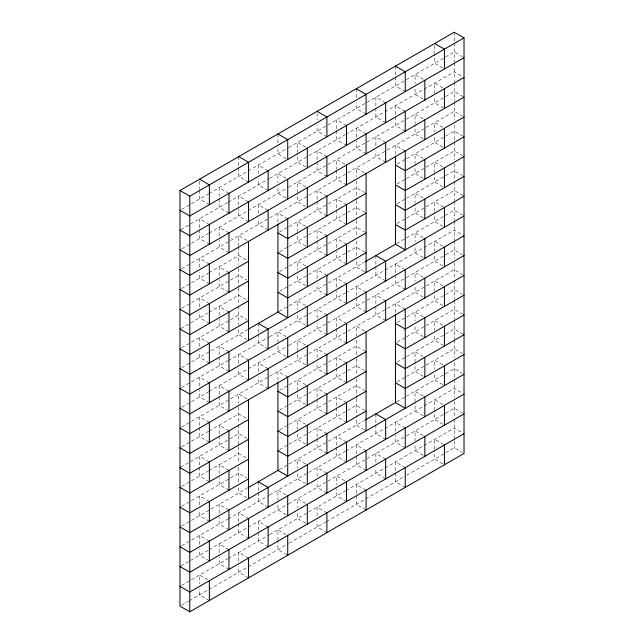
<?xml version="1.0" encoding="UTF-8"?>
<svg xmlns="http://www.w3.org/2000/svg" width="644" height="644" viewBox="0 0 644 644"><rect width="100%" height="100%" fill="white"/><g stroke="black" fill="none" stroke-linecap="round" stroke-linejoin="round"><path stroke-width="0.48" stroke-dasharray="3.22 2.42" d="M181.689 209.332L208.712 193.731M209.147 193.482L288.375 147.742M288.81 147.492L405.905 79.888M406.34 79.639L454.221 51.995L462.384 56.704M180.835 229.618L227.871 202.466M228.306 202.216L269.224 178.589M269.659 178.34L345.393 134.612M345.836 134.363L454.221 71.782L462.384 76.491M181.689 248.922L208.712 233.313M209.147 233.064L288.375 187.323M288.81 187.074L405.905 119.47M406.34 119.221L445.511 96.6M445.704 96.487L454.221 91.577L463.197 96.761M181.689 268.709L268.781 218.429M269.659 217.922L386.311 150.567M387.189 150.068L454.221 111.364L462.384 116.081M181.689 288.504L208.712 272.895M209.147 272.645L238.747 255.555L246.91 260.273M279.633 231.953L288.375 226.905M288.995 226.543L327.989 204.035M328.424 203.786L356.277 187.702L364.44 192.411M397.163 164.099L405.905 159.052M406.525 158.69L445.511 136.182M445.704 136.077L454.221 131.159L462.384 135.868M181.689 308.291L238.747 275.35L246.91 280.06M279.633 251.748L288.375 246.7M288.995 246.338L356.277 207.497L364.44 212.206M397.163 183.894L405.905 178.847M406.525 178.485L454.221 150.946L462.384 155.663M180.835 328.577L208.712 312.477M209.147 312.227L238.747 295.137L246.91 299.854M279.633 271.535L288.375 266.487M288.995 266.133L327.989 243.617M328.424 243.368L356.277 227.284L364.44 232.001M397.163 203.681L405.905 198.634M406.525 198.272L445.511 175.764M445.704 175.659L454.221 170.74L462.384 175.45M181.689 347.873L238.747 314.932L246.91 319.641M279.633 291.329L288.375 286.282M288.995 285.92L356.277 247.079L364.44 251.788M397.163 223.476L405.905 218.429M406.525 218.066L454.221 190.527L463.197 195.712M181.689 367.668L247.022 329.945M279.23 311.35L327.989 283.199M328.424 282.949L364.552 262.092M396.76 243.496L405.905 238.216M406.34 237.966L454.221 210.322L462.384 215.032M181.689 387.455L227.871 360.793M228.306 360.543L269.224 336.925M269.659 336.667L345.393 292.94M345.836 292.69L454.221 230.109L462.384 234.827M181.689 407.25L208.712 391.649M209.147 391.391L288.375 345.659M288.81 345.401L405.905 277.797M406.34 277.548L445.511 254.927M445.704 254.823L454.221 249.904L462.384 254.613M181.689 427.036L268.781 376.756M269.659 376.249L386.311 308.903M387.189 308.396L454.221 269.699L462.384 274.408M181.689 446.831L208.712 431.23M209.147 430.981L238.747 413.891L246.91 418.6M279.633 390.288L288.375 385.241M288.995 384.879L327.989 362.371M328.424 362.113L356.277 346.029L364.44 350.747M397.163 322.435L405.905 317.379M406.525 317.025L445.511 294.509M445.704 294.405L454.221 289.486L462.384 294.195M180.835 467.117L238.747 433.678L246.91 438.395M279.633 410.075L288.375 405.028M288.995 404.665L356.277 365.824L364.44 370.533M397.163 342.222L405.905 337.174M406.525 336.812L454.221 309.281L462.384 313.99M181.689 486.413L208.712 470.812M209.147 470.563L238.747 453.473L246.91 458.182M279.633 429.87L288.375 424.823M288.995 424.46L327.989 401.953M328.424 401.703L356.277 385.619L364.44 390.328M397.163 362.017L405.905 356.969M406.525 356.607L445.511 334.099M445.704 333.986L454.221 329.068L463.197 334.252M181.689 506.208L238.747 473.26L246.91 477.977M279.633 449.657L288.375 444.61M288.995 444.247L356.277 405.406L364.44 410.115M397.163 381.803L405.905 376.756M406.525 376.394L454.221 348.863L462.384 353.572M181.689 525.995L247.022 488.281M279.23 469.677L327.989 441.534M328.424 441.285L364.552 420.419M396.76 401.824L405.905 396.551M406.34 396.293L445.511 373.681M445.704 373.568L454.221 368.65L462.384 373.367M181.689 545.79L227.871 519.128M228.306 518.879L269.224 495.252M269.659 495.003L345.393 451.275M345.836 451.017L454.221 388.445L462.384 393.154M180.835 566.068L208.712 549.976M209.147 549.726L288.375 503.986M288.81 503.737L405.905 436.133M406.34 435.875L445.511 413.263M445.704 413.15L454.221 408.232L462.384 412.949M181.689 585.372L227.871 558.71M228.306 558.461L269.224 534.834M269.659 534.584L345.393 490.857M345.836 490.607L454.221 428.027L463.197 433.211M181.689 605.159L188.499 601.23M189.352 600.739L208.278 589.807M209.147 589.308L288.375 543.568M289.245 543.069L325.808 521.954M326.677 521.455L405.905 475.715M406.775 475.208L444.851 453.223M445.704 452.732L454.221 447.813L462.384 452.531M442.79 68.014L434.636 63.297L434.636 54.394M442.79 87.801L434.636 83.092L434.636 92.986M423.205 79.325L415.042 74.607L415.042 83.519M443.611 108.063L434.636 102.887L434.636 96.946M423.205 99.112L415.042 94.402L415.042 87.471M405.253 91.577L395.456 85.918L395.456 77.014M442.79 127.383L434.636 122.674L434.636 131.577M423.205 118.907L415.042 114.189L415.042 124.091M405.253 111.364L395.456 105.713L395.456 115.606M385.659 102.879L375.871 97.228L375.871 107.121M442.79 147.178L434.636 142.469L434.636 136.528M423.205 138.693L415.042 133.984L415.042 125.081M405.253 131.159L395.456 125.5L395.456 116.596M385.659 122.674L375.871 117.023L375.871 108.112M366.074 114.189L356.277 108.538L356.277 102.597M442.79 166.973L434.636 162.256L434.636 172.149M423.205 158.488L415.042 153.771L415.042 163.673M405.253 150.946L395.456 145.294L395.456 154.198M385.659 142.469L375.871 136.81L375.871 146.703M366.074 133.984L356.277 128.325L356.277 137.236M346.488 125.5L336.691 119.848L336.691 129.742M442.79 186.76L434.636 182.051L434.636 173.139M423.205 178.275L415.042 173.566L415.042 164.663M385.659 162.256L375.871 156.605L375.871 150.664M366.074 153.771L356.277 148.12L356.277 141.189M346.488 145.294L336.691 139.635L336.691 130.732M326.894 136.81L317.106 131.159L317.106 125.218M443.611 207.022L434.636 201.838L434.636 211.739M423.205 198.07L415.042 193.361L415.042 203.254M364.44 172.624L356.277 167.915L356.277 176.818M344.854 164.14L336.691 159.43L336.691 169.324M326.894 156.605L317.106 150.946L317.106 160.839M305.675 147.178L297.512 142.461L297.512 152.362M442.79 226.342L434.636 221.633L434.636 212.721M423.205 217.857L415.042 213.148L415.042 204.245M346.488 184.876L336.691 179.217L336.691 170.314M326.894 176.392L317.106 170.74L317.106 161.829M305.675 166.965L297.512 162.256L297.512 153.353M442.79 246.137L434.636 241.419L434.636 251.321M286.089 158.488L277.926 153.771L277.926 144.868M423.205 237.652L415.042 232.943L415.042 241.846M346.488 204.663L336.691 199.012L336.691 208.906M326.894 196.187L317.106 190.527L317.106 200.429M305.675 186.76L297.512 182.051L297.512 191.944M442.79 265.924L434.636 261.214L434.636 255.274M286.089 178.275L277.926 173.566L277.926 182.469M423.205 257.447L415.042 252.73L415.042 246.797M268.129 170.74L258.341 165.081L258.341 174.975M346.488 224.458L336.691 218.799L336.691 209.896M326.894 215.973L317.106 210.322L317.106 201.411M305.675 206.547L297.512 201.838L297.512 192.934M442.79 285.719L434.636 281.001L434.636 290.903M286.089 198.07L277.926 193.353L277.926 186.43M423.205 277.234L415.042 272.525L415.042 281.428M268.129 190.527L258.341 184.876L258.341 178.935M405.253 269.691L395.456 264.04L395.456 273.933M248.544 182.043L238.747 176.392L238.747 167.488M346.488 244.245L336.691 238.594L336.691 247.497M326.894 235.768L317.106 230.109L317.106 240.011M305.675 226.342L297.512 221.633L297.512 231.526M442.79 305.506L434.636 300.796L434.636 294.855M287.723 218.799L277.926 213.148L277.926 223.041M423.205 297.029L415.042 292.312L415.042 285.389M268.129 210.322L258.341 204.663L258.341 214.565M405.253 289.486L395.456 283.835L395.456 274.924M248.544 201.838L238.747 196.187L238.747 205.09M385.659 281.001L375.871 275.35L375.871 266.447M228.958 193.353L219.161 187.702L219.161 197.595M364.44 271.583L356.277 266.866L356.277 259.943M346.488 264.04L336.691 258.389L336.691 251.458M326.894 255.555L317.106 249.904L317.106 241.001M305.675 246.137L297.512 241.419L297.512 232.516M442.79 325.301L434.636 320.591L434.636 330.485M423.205 316.816L415.042 312.107L415.042 321.01M268.129 230.109L258.341 224.458L258.341 218.517M405.253 309.281L395.456 303.622L395.456 313.515M248.544 221.633L238.747 215.973L238.747 209.05M385.659 300.796L375.871 295.137L375.871 305.039M228.958 213.148L219.161 207.489L219.161 198.585M366.074 292.312L356.277 286.661L356.277 296.554M209.364 204.663L199.576 199.012L199.576 190.101M346.488 283.835L336.691 278.176L336.691 287.079M326.894 275.35L317.106 269.691L317.106 279.593M305.675 265.924L297.512 261.214L297.512 270.118M443.611 345.562L434.636 340.378L434.636 334.437M423.205 336.611L415.042 331.893L415.042 324.97M246.91 240.478L238.747 235.768L238.747 245.662M385.659 320.583L375.871 314.932L375.871 306.029M228.958 232.935L219.161 227.284L219.161 236.187M366.074 312.107L356.277 306.447L356.277 297.544M209.364 224.458L199.576 218.799L199.576 228.701M346.488 303.622L336.691 297.971L336.691 291.04M326.894 295.137L317.106 289.486L317.106 283.545M305.675 285.719L297.512 281.001L297.512 274.078M442.79 364.882L434.636 360.173L434.636 369.076M423.205 356.398L415.042 351.688L415.042 361.582M228.958 252.73L219.161 247.079L219.161 240.148M364.44 330.952L356.277 326.242L356.277 336.136M209.364 244.245L199.576 238.594L199.576 229.691M346.488 323.417L336.691 317.758L336.691 327.651M326.894 314.932L317.106 309.281L317.106 319.174M305.675 305.506L297.512 300.796L297.512 309.7M442.79 384.677L434.636 379.96L434.636 373.037M423.205 376.193L415.042 371.475L415.042 362.572M228.958 272.525L219.161 266.866L219.161 275.769M209.364 264.04L199.576 258.381L199.576 268.282M346.488 343.204L336.691 337.553L336.691 328.641M326.894 334.719L317.106 329.068L317.106 323.127M305.675 325.301L297.512 320.583L297.512 313.66M442.79 404.464L434.636 399.755L434.636 409.648M423.205 395.98L415.042 391.27L415.042 401.164M228.958 292.312L219.161 286.661L219.161 279.729M209.364 283.827L199.576 278.176L199.576 272.235M346.488 362.999L336.691 357.339L336.691 367.241M326.894 354.514L317.106 348.863L317.106 357.766M305.675 345.087L297.512 340.378L297.512 350.272M442.79 424.259L434.636 419.542L434.636 410.639M286.089 336.611L277.926 331.893L277.926 341.795M423.205 415.774L415.042 411.065L415.042 402.154M228.958 312.107L219.161 306.447L219.161 315.359M209.364 303.622L199.576 297.971L199.576 307.864M346.488 382.786L336.691 377.134L336.691 368.223M326.894 374.309L317.106 368.65L317.106 362.717M305.675 364.882L297.512 360.165L297.512 351.262M443.611 444.521L434.636 439.337L434.636 449.23M286.089 356.398L277.926 351.688L277.926 342.777M423.205 435.561L415.042 430.852L415.042 440.746M268.129 348.863L258.341 343.204L258.341 334.3M405.253 428.027L395.456 422.367L395.456 431.279M246.91 339.436L238.747 334.719L238.747 328.786M228.958 331.893L219.161 326.242L219.161 319.311M209.364 323.409L199.576 317.758L199.576 311.817M346.488 402.581L336.691 396.921L336.691 406.823M326.894 394.096L317.106 388.445L317.106 398.338M305.675 384.669L297.512 379.96L297.512 389.853M442.79 463.841L434.636 459.124L434.636 450.22M287.723 377.134L277.926 371.475L277.926 380.387M423.205 455.356L415.042 450.647L415.042 444.706M268.129 368.65L258.341 362.999L258.341 372.892M405.253 447.813L395.456 442.162L395.456 435.231M248.544 360.165L238.747 354.514L238.747 363.417M385.659 439.337L375.871 433.678L375.871 424.774M228.958 351.688L219.161 346.029L219.161 355.931M364.44 429.91L356.277 425.201L356.277 418.27M209.364 343.204L199.576 337.553L199.576 347.446M346.488 422.367L336.691 416.716L336.691 407.813M326.894 413.891L317.106 408.232L317.106 399.328M305.675 404.464L297.512 399.755L297.512 390.844M268.129 388.445L258.341 382.786L258.341 376.853M405.253 467.608L395.456 461.957L395.456 471.851M248.544 379.96L238.747 374.309L238.747 368.368M385.659 459.124L375.871 453.473L375.871 463.366M228.958 371.475L219.161 365.824L219.161 356.913M366.074 450.647L356.277 444.988L356.277 454.881M209.364 362.999L199.576 357.339L199.576 351.407M346.488 442.162L336.691 436.503L336.691 446.405M326.894 433.678L317.106 428.027L317.106 437.92M305.675 424.251L297.512 419.542L297.512 429.435M405.253 487.403L395.456 481.744L395.456 472.841M246.91 398.805L238.747 394.096L238.747 402.999M385.659 478.919L375.871 473.26L375.871 467.327M228.958 391.27L219.161 385.611L219.161 395.513M366.074 470.434L356.277 464.783L356.277 455.871M209.364 382.786L199.576 377.134L199.576 386.038M346.488 461.949L336.691 456.298L336.691 447.395M326.894 453.473L317.106 447.813L317.106 438.91M305.675 444.046L297.512 439.337L297.512 430.425M228.958 411.057L219.161 405.406L219.161 396.503M366.074 490.229L356.277 484.57L356.277 494.471M209.364 402.581L199.576 396.921L199.576 389.998M344.854 480.802L336.691 476.093L336.691 484.996M326.894 473.26L317.106 467.608L317.106 477.502M305.675 463.841L297.512 459.124L297.512 468.035M228.958 430.852L219.161 425.193L219.161 435.094M366.074 510.016L356.277 504.365L356.277 495.453M209.364 422.367L199.576 416.716L199.576 426.61M346.488 501.539L336.691 495.88L336.691 488.957M326.894 493.054L317.106 487.395L317.106 481.462M305.675 483.628L297.512 478.919L297.512 472.978M228.958 450.639L219.161 444.988L219.161 436.085M209.364 442.162L199.576 436.503L199.576 427.6M326.894 512.841L317.106 507.19L317.106 517.084M305.675 503.423L297.512 498.706L297.512 507.617M286.089 494.938L277.926 490.229L277.926 500.122M228.958 470.434L219.161 464.783L219.161 473.686M209.364 461.949L199.576 456.298L199.576 466.192M326.894 532.636L317.106 526.985L317.106 521.044M305.675 523.21L297.512 518.501L297.512 511.569M286.089 514.733L277.926 510.016L277.926 501.113M268.129 507.19L258.341 501.531L258.341 492.628M246.91 497.764L238.747 493.054L238.747 486.123M228.958 490.229L219.161 484.57L219.161 477.647M209.364 481.744L199.576 476.085L199.576 467.182M286.089 534.52L277.926 529.811L277.926 539.704M268.129 526.977L258.341 521.326L258.341 531.22M248.544 518.501L238.747 512.841L238.747 522.743M228.958 510.016L219.161 504.365L219.161 513.268M209.364 501.531L199.576 495.88L199.576 505.773M286.902 554.782L277.926 549.598L277.926 540.694M268.129 546.772L258.341 541.121L258.341 532.21M248.544 538.287L238.747 532.636L238.747 523.733M228.958 529.811L219.161 524.152L219.161 517.229M209.364 521.326L199.576 515.675L199.576 509.734M248.544 558.082L238.747 552.423L238.747 562.325M228.958 549.598L219.161 543.947L219.161 552.85M209.364 541.113L199.576 535.462L199.576 545.355M248.544 577.869L238.747 572.218L238.747 566.277M228.958 569.393L219.161 563.733L219.161 556.81M209.364 560.908L199.576 555.257L199.576 549.316M207.738 579.761L199.576 575.044L199.576 583.955M209.364 600.49L199.576 594.839L199.576 588.898M454.221 32.2L454.221 42.093M454.221 43.084L454.221 61.888M454.221 62.879L454.221 81.675M454.221 82.665L454.221 101.47M454.221 102.46L454.221 120.275M454.221 125.218L454.221 141.052M454.221 142.042L454.221 159.857M454.221 163.809L454.221 180.634M454.221 181.624L454.221 200.429M454.221 201.419L454.221 220.216M454.221 221.206L454.221 240.011M454.221 241.001L454.221 258.808M454.221 262.768L454.221 279.593M454.221 280.583L454.221 299.38M454.221 300.37L454.221 319.174M454.221 320.165L454.221 338.961M454.221 339.952L454.221 357.766M454.221 362.717L454.221 378.551M454.221 379.533L454.221 397.348M454.221 401.309L454.221 418.133M454.221 419.123L454.221 439.9M454.221 440.89L454.221 447.813M434.636 45.491L434.636 53.404M395.456 66.131L395.456 76.024M375.871 255.555L375.871 265.457M375.871 413.891L375.871 423.784M356.277 88.743L356.277 98.645M356.277 180.779L356.277 199.576M356.277 200.566L356.277 219.371M356.277 220.361L356.277 236.187M356.277 241.138L356.277 258.952M356.277 340.096L356.277 357.911M356.277 358.893L356.277 374.728M356.277 378.688L356.277 397.493M356.277 398.483L356.277 417.28M317.106 113.344L317.106 120.267M277.926 133.984L277.926 143.878M258.341 323.417L258.341 333.31M258.341 481.744L258.341 491.638M238.747 156.597L238.747 166.498M238.747 246.652L238.747 264.467M238.747 268.419L238.747 287.224M238.747 288.214L238.747 305.039M238.747 306.029L238.747 324.826M238.747 406.96L238.747 423.784M238.747 424.774L238.747 445.551M238.747 446.542L238.747 463.366M238.747 467.327L238.747 485.133M199.576 181.197L199.576 189.111"/><path stroke-width="0.97" d="M179.982 190.527L454.221 32.2L464.018 37.851L464.018 453.473L189.779 611.8L179.982 606.149L179.982 190.527L189.779 196.187L464.018 37.851M464.018 57.646L189.779 215.973L179.982 210.322M464.018 77.441L189.779 235.768L179.982 230.109M464.018 97.228L189.779 255.555L179.982 249.904M464.018 117.023L189.779 275.35L179.982 269.691M248.544 261.214L189.779 295.137L179.982 289.486M366.074 193.353L287.723 238.594L277.926 232.943M464.018 136.81L405.253 170.74L395.456 165.081M248.544 281.001L189.779 314.932L179.982 309.273M366.074 213.148L287.723 258.381L277.926 252.73M464.018 156.605L405.253 190.527L395.456 184.876M248.544 300.796L189.779 334.719L179.982 329.068M366.074 232.943L287.723 278.176L277.926 272.525M464.018 176.392L405.253 210.322L395.456 204.663M248.544 320.583L189.779 354.514L179.982 348.855M366.074 252.73L287.723 297.971L277.926 292.312M464.018 196.187L405.253 230.109L395.456 224.458M247.892 329.446L278.361 311.849M365.422 261.593L395.891 243.996M464.018 215.973L189.779 374.301L179.982 368.65M464.018 235.768L189.779 394.096L179.982 388.445M464.018 255.555L189.779 413.891L179.982 408.232M464.018 275.35L189.779 433.678L179.982 428.027M248.544 419.542L189.779 453.473L179.982 447.813M366.074 351.688L287.723 396.921L277.926 391.27M464.018 295.145L405.253 329.068L395.456 323.417M248.544 439.337L189.779 473.26L179.982 467.608M366.074 371.475L287.723 416.716L277.926 411.057M464.018 314.932L405.253 348.863L395.456 343.204M248.544 459.124L189.779 493.054L179.982 487.395M366.074 391.27L287.723 436.503L277.926 430.852M464.018 334.727L405.253 368.65L395.456 362.999M248.544 478.919L189.779 512.841L179.982 507.19M366.074 411.057L287.723 456.298L277.926 450.647M464.018 354.514L405.253 388.445L395.456 382.786M247.892 487.774L278.361 470.184M365.422 419.92L395.891 402.331M464.018 374.309L189.779 532.636L179.982 526.977M464.018 394.096L189.779 552.423L179.982 546.772M464.018 413.891L189.779 572.218L179.982 566.559M464.018 433.678L189.779 592.005L179.982 586.354M434.636 43.51L444.424 49.161L444.424 68.956M395.456 66.131L405.253 71.782L405.253 91.577M356.277 88.743L366.074 94.402L366.074 114.189M317.106 111.364L326.894 117.015L326.894 136.81M277.926 133.984L287.723 139.635L287.723 159.43M238.747 156.597L248.544 162.256L248.544 182.043M375.871 255.555L385.659 261.214L385.659 281.001M199.576 179.217L209.364 184.876L209.364 204.663M258.341 323.417L268.129 329.068L268.129 348.863M375.871 413.891L385.659 419.542L385.659 439.337M258.341 481.744L268.129 487.395L268.129 507.19M444.424 88.743L444.424 108.538M444.424 128.325L444.424 148.12M444.424 167.915L444.424 187.702M444.424 207.497L444.424 227.284M444.424 247.079L444.424 266.866M444.424 286.661L444.424 306.447M444.424 326.242L444.424 346.029M444.424 365.824L444.424 385.619M444.424 405.406L444.424 425.201M444.424 444.988L444.424 464.783M424.839 80.267L424.839 100.053M424.839 119.848L424.839 139.635M424.839 159.43L424.839 179.217M424.839 199.012L424.839 218.807M424.839 238.594L424.839 258.389M424.839 278.176L424.839 297.971M424.839 317.758L424.839 337.553M424.839 357.339L424.839 377.134M424.839 396.921L424.839 416.716M424.839 436.511L424.839 456.298M405.253 111.364L405.253 131.159M405.253 150.946L405.253 249.904L395.456 244.253L395.456 156.178M405.253 269.691L405.253 289.486M405.253 309.281L405.253 408.232L395.456 402.581L395.456 314.505M405.253 428.027L405.253 447.813M405.253 467.608L405.253 487.403M385.659 102.879L385.659 122.674M385.659 142.469L385.659 162.256M385.659 300.796L385.659 320.583M385.659 459.124L385.659 478.919M366.074 133.984L366.074 153.771M366.074 173.566L366.074 272.525M366.074 292.312L366.074 312.107M366.074 331.893L366.074 430.852M366.074 450.647L366.074 470.434M366.074 490.229L366.074 510.016M346.488 125.5L346.488 145.294M346.488 165.081L346.488 184.876M346.488 204.663L346.488 224.458M346.488 244.245L346.488 264.04M346.488 283.835L346.488 303.622M346.488 323.417L346.488 343.204M346.488 362.999L346.488 382.786M346.488 402.581L346.488 422.367M346.488 442.162L346.488 461.949M346.488 481.744L346.488 501.539M326.894 156.605L326.894 176.392M326.894 196.187L326.894 215.973M326.894 235.768L326.894 255.555M326.894 275.35L326.894 295.137M326.894 314.932L326.894 334.719M326.894 354.514L326.894 374.309M326.894 394.096L326.894 413.891M326.894 433.678L326.894 453.473M326.894 473.26L326.894 493.054M326.894 512.841L326.894 532.636M307.309 148.12L307.309 167.907M307.309 187.702L307.309 207.497M307.309 227.284L307.309 247.079M307.309 266.866L307.309 286.661M307.309 306.447L307.309 326.242M307.309 346.029L307.309 365.824M307.309 385.611L307.309 405.406M307.309 425.201L307.309 444.988M307.309 464.783L307.309 484.57M307.309 504.365L307.309 524.152M287.723 179.217L287.723 199.012M287.723 218.799L287.723 317.758L277.926 312.107L277.926 224.032M287.723 337.553L287.723 357.339M287.723 377.134L287.723 476.085L277.926 470.434L277.926 382.367M287.723 495.88L287.723 515.675M287.723 535.462L287.723 555.257M268.129 170.74L268.129 190.527M268.129 210.322L268.129 230.109M268.129 368.65L268.129 388.445M268.129 526.977L268.129 546.772M248.544 201.838L248.544 221.633M248.544 241.419L248.544 340.378M248.544 360.165L248.544 379.96M248.544 399.747L248.544 498.706M248.544 518.501L248.544 538.287M248.544 558.082L248.544 577.869M228.958 193.353L228.958 213.148M228.958 232.935L228.958 252.73M228.958 272.525L228.958 292.312M228.958 312.107L228.958 331.893M228.958 351.688L228.958 371.475M228.958 391.27L228.958 411.057M228.958 430.852L228.958 450.639M228.958 470.434L228.958 490.229M228.958 510.016L228.958 529.811M228.958 549.598L228.958 569.393M209.364 224.458L209.364 244.245M209.364 264.04L209.364 283.827M209.364 303.622L209.364 323.409M209.364 343.204L209.364 362.999M209.364 382.786L209.364 402.581M209.364 422.367L209.364 442.162M209.364 461.949L209.364 481.744M209.364 501.531L209.364 521.326M209.364 541.113L209.364 560.908M209.364 580.703L209.364 600.49M189.779 196.187L189.779 611.8"/></g></svg>
